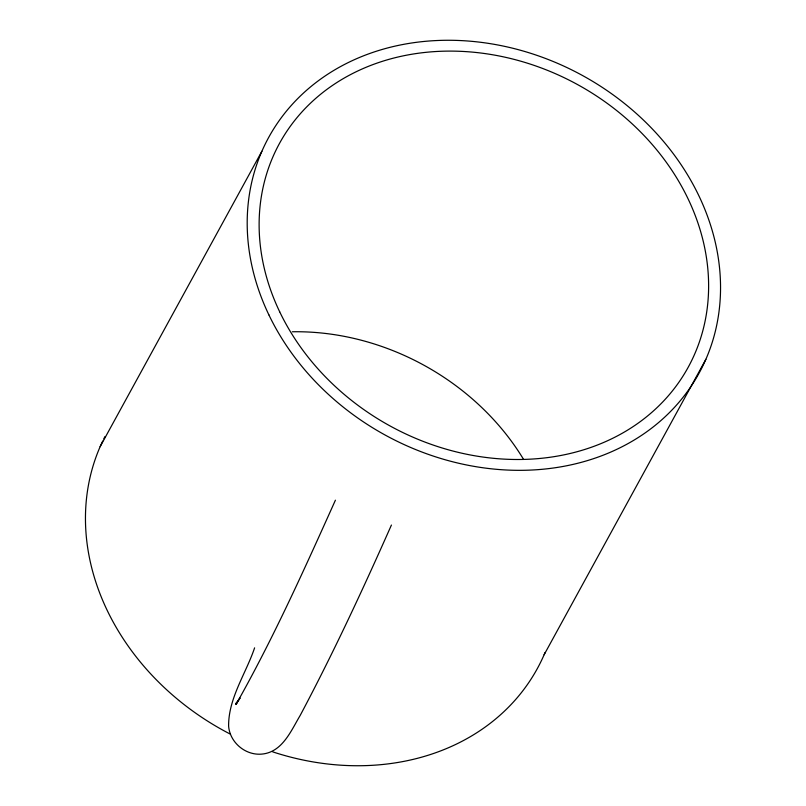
<?xml version="1.0" encoding="UTF-8"?>
<svg xmlns="http://www.w3.org/2000/svg" width="806" height="806" viewBox="0 0 806 806"><rect width="100%" height="100%" fill="white"/><g stroke="black" fill="none" stroke-linecap="round" stroke-linejoin="round"><path stroke-width="1.21" d="M254.605 647.843C245.961 673.584 228.31 698.308 228.612 726.176C229.942 742.517 245.447 755.595 261.789 754.104C282.372 752.28 291.037 730.73 300.205 715.396C333.231 653.253 362.901 589.367 391.424 525.049M335.417 500.183C304.346 569.238 273.294 638.543 235.987 704.494L240.037 698.067L235.644 703.819L237.327 702.278M100.135 446.685L261.869 151.286M544.131 654.714L705.865 359.315M545.108 652.437A245.367 205.077 28.7 0 1 272.73 751.877M229.962 733.934A245.367 205.077 28.7 0 1 102.715 441.053M103.813 438.817A245.367 205.077 28.7 0 1 104.941 436.59M292.306 331.77A232.984 194.73 28.7 0 1 523.336 459.007M268.861 314.834A245.367 205.077 28.7 0 0 677.06 404.481A245.367 205.077 28.7 0 0 505.674 46.587A245.367 205.077 28.7 0 0 268.861 314.834M279.702 311.831A232.984 194.73 28.7 0 0 667.318 396.955A232.984 194.73 28.7 0 0 504.576 57.105A232.984 194.73 28.7 0 0 279.702 311.831"/></g></svg>
